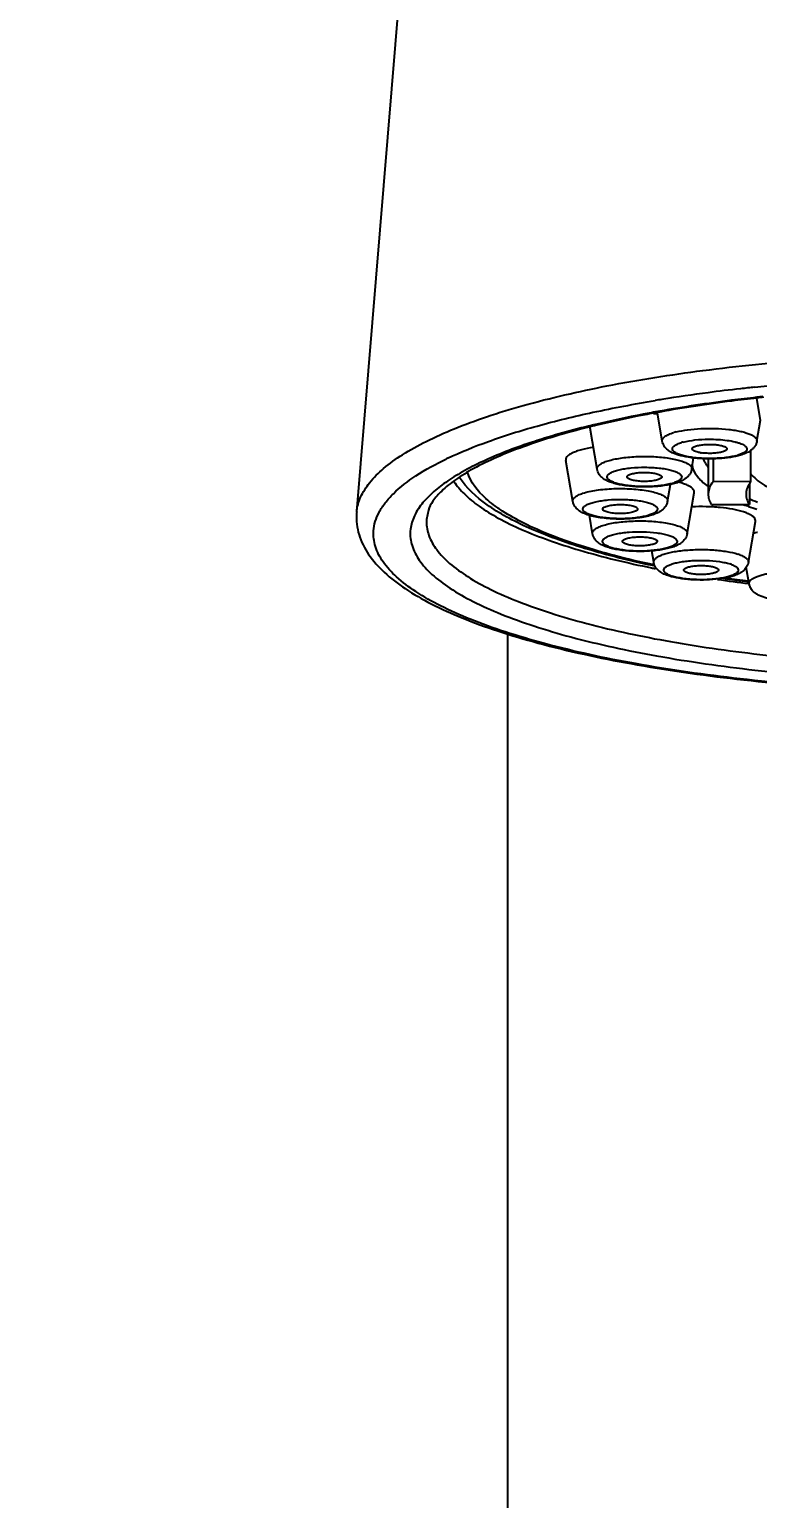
# Model space of a CAD drawing. Extents: x -514 to 953, y 124 to 1198.
# Drawn here: x 372.42 to 393.83, y 744.51 to 787.67 of the extents above; entities that cross this region are included whole.
import ezdxf

# ---------------------------------------------------------------- set-up
doc = ezdxf.new("R2010")
doc.units = 0
doc.header["$LTSCALE"] = 50
doc.header["$MEASUREMENT"] = 0
doc.header["$PDMODE"] = 3
doc.header["$PDSIZE"] = -10
doc.layers.get('0').update_dxf_attribs({"linetype": 'CONTINUOUS'})
doc.layers.get('DEFPOINTS').update_dxf_attribs({"linetype": 'CONTINUOUS'})
doc.styles.add('Daelim Dimension', font='H2GTRE.TTF')
doc.dimstyles.new('DEFAULT', dxfattribs={"dimscale": 2, "dimtxt": 2, "dimasz": 2, "dimexe": 0, "dimexo": 2, "dimgap": 1, "dimtad": 1, "dimdec": 1, "dimzin": 9, "dimdsep": 46, "dimtxsty": 'Daelim Dimension', "dimcen": 0.5, "dimclrd": 252, "dimclre": 252, "dimclrt": 3, "dimadec": 1, "dimazin": 0, "dimtfac": 1, "dimtdec": 1, "dimtix": 1, "dimtmove": 0, "dimatfit": 3, "dimfxl": 1, "dimtolj": 1, "dimtzin": 1, "dimlwd": 9, "dimlwe": 9, "dimarcsym": 0})

# ---------------------------------------------------------------- blocks, each defined once
blk = doc.blocks.new('*D32')
at = {"color": 5, "lineweight": 9, "ltscale": 0.5, "transparency": 16777216}
for p, q in [((396.484, 988.049), (338.131, 988.049)), ((338.131, 984.049), (338.131, 591.349)), ((370.234, 587.349), (338.131, 587.349))]:
    blk.add_line(p, q, dxfattribs=at)
at = {"color": 5, "ltscale": 0.5, "transparency": 16777216}
for points in [[(337.465, 984.049), (338.798, 984.049), (338.131, 988.049)], [(337.465, 591.349), (338.798, 591.349), (338.131, 587.349)]]:
    blk.add_solid(points, dxfattribs=at)
at = {"layer": 'DEFPOINTS', "color": 0, "ltscale": 0.5, "transparency": 16777216}
for p in [(400.484, 988.049), (338.131, 587.349), (374.234, 587.349)]:
    blk.add_point(p, dxfattribs=at)
at = {"color": 7, "ltscale": 0.5, "transparency": 16777216, "insert": (330.915, 787.699), "char_height": 10, "attachment_point": 5, "rotation": 90, "style": 'Daelim Dimension'}
blk.add_mtext('\\A1;400.7', dxfattribs=at)

msp = doc.modelspace()

# ---------------------------------------------------------------- linework, layer by layer
at = {"color": 7, "linetype": 'Continuous'}
for p, q in [((382.04, 773.502), (383.97, 796.694)), ((393.913, 776.182), (393.8, 776.84)), ((391.024, 775.577), (390.881, 776.406)), ((393.804, 775.577), (393.911, 776.195)), ((389.107, 774.753), (388.899, 775.958)), ((393.63, 774.384), (393.63, 775.312)), ((388.186, 775.04), (388.187, 775.014)), ((388.395, 773.809), (388.187, 775.014)), ((391.888, 774.753), (391.945, 775.084)), ((392.384, 774.015), (392.384, 775.06)), ((392.514, 775.059), (392.514, 774.39)), ((391.176, 773.809), (391.262, 774.306)), ((393.63, 774.384), (392.514, 774.39)), ((393.583, 774.314), (393.583, 773.712)), ((391.754, 772.859), (391.962, 774.063)), ((392.384, 774.016), (392.385, 774.054)), ((393.485, 774.049), (393.484, 774.016)), ((382.04, 773.5), (382.036, 773.46)), ((389.275, 773.582), (389.275, 773.586)), ((392.466, 773.717), (393.583, 773.712)), ((388.973, 772.859), (388.88, 773.4)), ((393.553, 772.018), (393.761, 773.222)), ((390.772, 772.018), (390.714, 772.355)), ((390.786, 771.911), (390.732, 771.922)), ((393.575, 771.386), (393.491, 771.871)), ((393.57, 771.445), (393.551, 771.448)), ((393.583, 771.452), (393.563, 771.454)), ((386.484, 699.349), (386.484, 769.93))]:
    msp.add_line(p, q, dxfattribs=at)
at = {"color": 9, "linetype": 'Continuous'}
for p, q in [((389.058, 776.069), (389.006, 776.056)), ((384.147, 773.546), (384.095, 773.276)), ((388.395, 773.809), (388.394, 773.832)), ((390.772, 771.942), (390.736, 771.95))]:
    msp.add_line(p, q, dxfattribs=at)
for centre, radius, start, end in [((398.438, 730.557), 46.838, 97.4394, 99.1235), ((399.157, 725.222), 52.222, 96.4187, 97.4641), ((399.5, 722.25), 55.213, 95.9859, 96.427), ((397.93, 733.768), 43.588, 99.1331, 99.3995), ((399.534, 725.523), 51.662, 96.1693, 96.3727), ((395.427, 749.332), 27.485, 103.5114, 103.8288), ((391.9, 774.026), 1.882, 104.4015, 106.5359), ((392.009, 774.117), 1.482, 104.4015, 106.5359), ((392.819, 776.585), 1.482, 284.4015, 286.5359), ((389.079, 765.903), 10.159, 115.4892, 115.6715), ((391.082, 773.825), 0.0953, 350.1861, 355.9412), ((396.14, 781.013), 7.792, 249.5661, 250.6457), ((396.476, 781.969), 8.804, 250.644, 252.3419), ((385.193, 773.198), 1.101, 175.958, 179.1135), ((392.817, 770.922), 1.405, 69.7094, 72.2717), ((392.678, 770.916), 1.106, 69.7094, 72.2717), ((391.567, 772.447), 0.872, 247.076, 249.6531), ((391.647, 772.667), 1.106, 249.7094, 252.2717), ((398.975, 812.506), 41.393, 261.5565, 262.4714)]:
    msp.add_arc(centre, radius, start, end, dxfattribs=at)
at = {"color": 7, "linetype": 'Continuous'}
for centre, radius, start, end in [((399.516, 726.172), 50.995, 96.2086, 96.4334), ((395.406, 749.901), 26.896, 103.6555, 103.7711), ((390.51, 770.571), 5.819, 86.2744, 87.5003), ((395.274, 750.438), 26.343, 103.7704, 104.0931), ((389.006, 775.976), 0.109, 176.3965, 189.7742), ((392.353, 776.533), 1.311, 260.5297, 262.2918), ((396.078, 779.825), 6.444, 247.1032, 249.5378), ((394.248, 771.224), 1.728, 107.3278, 108.8339), ((394.346, 770.907), 2.059, 105.3569, 107.2998), ((394.405, 770.694), 2.28, 104.7367, 105.3679), ((397.06, 803.018), 31.803, 258.479, 258.6922), ((398.94, 814.111), 43.056, 261.5953, 262.8294), ((398.999, 813.164), 42.07, 261.5553, 262.5588)]:
    msp.add_arc(centre, radius, start, end, dxfattribs=at)
at = {"color": 9, "linetype": 'Continuous'}
for points, knots in [([(382.04, 773.502), (382.054, 773.65), (382.142, 773.959), (382.424, 774.391), (382.847, 774.808), (383.41, 775.21), (384.107, 775.597), (384.936, 775.966), (385.889, 776.315), (387.378, 776.768), (389.496, 777.251), (392.295, 777.691), (395.357, 777.997), (397.478, 778.104), (398.565, 778.133)], [0, 0, 0, 0, 0.024949, 0.053046, 0.085915, 0.124479, 0.169158, 0.220061, 0.277088, 0.340006, 0.482021, 0.642493, 0.816869, 1, 1, 1, 1]), ([(393.742, 777.162), (393.983, 777.188), (394.967, 777.285), (395.954, 777.357), (396.7, 777.398)], [0, 0, 0, 0, 0.245176, 1, 1, 1, 1]), ([(384.707, 775.073), (385.099, 775.26), (385.967, 775.61), (387.399, 776.055), (389.037, 776.451), (390.2, 776.669), (390.811, 776.77)], [0, 0, 0, 0, 0.204735, 0.441419, 0.70761, 1, 1, 1, 1]), ([(393.8, 776.865), (393.553, 776.838), (392.6, 776.724), (391.65, 776.583), (390.95, 776.459)], [0, 0, 0, 0, 0.258889, 1, 1, 1, 1]), ([(390.95, 776.459), (390.786, 776.429), (390.152, 776.313), (389.522, 776.179), (389.058, 776.069)], [0, 0, 0, 0, 0.259457, 1, 1, 1, 1]), ([(388.858, 776.02), (388.278, 775.878), (387.216, 775.58), (385.981, 775.109), (385.164, 774.695), (384.67, 774.389), (384.267, 774.075), (384.046, 773.845), (383.954, 773.729)], [0, 0, 0, 0, 0.326094, 0.602414, 0.720996, 0.826437, 0.919113, 1, 1, 1, 1]), ([(391.024, 775.577), (391.022, 775.588), (391.022, 775.613), (391.036, 775.648), (391.063, 775.682), (391.119, 775.729), (391.221, 775.782), (391.312, 775.814), (391.364, 775.83)], [0, 0, 0, 0, 0.075588, 0.156065, 0.249019, 0.3592, 0.638987, 1, 1, 1, 1]), ([(391.432, 775.849), (391.542, 775.877), (391.784, 775.92), (392.167, 775.953), (392.571, 775.956), (392.905, 775.934), (393.156, 775.9), (393.322, 775.868), (393.468, 775.831), (393.591, 775.788), (393.688, 775.742), (393.758, 775.692), (393.802, 775.637), (393.807, 775.595), (393.804, 775.577)], [0, 0, 0, 0, 0.136335, 0.293954, 0.460024, 0.620728, 0.694895, 0.762904, 0.823465, 0.875545, 0.918513, 0.952359, 0.9783, 1, 1, 1, 1]), ([(391.641, 775.552), (391.753, 775.581), (392.001, 775.62), (392.251, 775.634), (392.385, 775.635)], [0, 0, 0, 0, 0.46234, 1, 1, 1, 1]), ([(392.385, 775.635), (392.479, 775.635), (392.662, 775.631), (392.922, 775.606), (393.12, 775.571), (393.256, 775.534), (393.339, 775.505), (393.407, 775.473), (393.469, 775.433), (393.514, 775.381), (393.508, 775.323), (393.483, 775.285), (393.441, 775.25), (393.406, 775.23), (393.387, 775.22)], [0, 0, 0, 0, 0.202461, 0.393602, 0.561752, 0.634139, 0.697443, 0.751106, 0.79503, 0.857316, 0.883815, 0.914234, 0.952409, 1, 1, 1, 1]), ([(393.187, 775.15), (393.134, 775.136), (393.019, 775.113), (392.767, 775.078), (392.498, 775.065), (392.224, 775.07), (392.024, 775.084), (391.838, 775.108), (391.673, 775.14), (391.535, 775.179), (391.44, 775.219), (391.382, 775.255), (391.344, 775.286), (391.318, 775.324), (391.318, 775.365), (391.328, 775.393), (391.349, 775.42), (391.393, 775.458), (391.474, 775.5), (391.546, 775.525), (391.588, 775.537)], [0, 0, 0, 0, 0.072077, 0.153136, 0.331106, 0.422057, 0.510152, 0.592409, 0.666118, 0.729013, 0.779497, 0.799913, 0.817234, 0.844149, 0.855969, 0.868475, 0.882898, 0.900014, 0.9436, 1, 1, 1, 1]), ([(393.322, 775.192), (393.316, 775.19), (393.289, 775.18), (393.261, 775.171), (393.24, 775.165)], [0, 0, 0, 0, 0.237669, 1, 1, 1, 1]), ([(393.387, 775.22), (393.382, 775.218), (393.361, 775.208), (393.339, 775.199), (393.322, 775.192)], [0, 0, 0, 0, 0.235775, 1, 1, 1, 1]), ([(382.535, 772.941), (382.542, 773.035), (382.578, 773.226), (382.697, 773.504), (382.879, 773.779), (383.222, 774.158), (383.819, 774.612), (384.369, 774.911), (384.678, 775.059)], [0, 0, 0, 0, 0.08941, 0.184278, 0.287914, 0.402796, 0.672164, 1, 1, 1, 1]), ([(389.107, 774.753), (389.105, 774.765), (389.106, 774.792), (389.123, 774.83), (389.155, 774.867), (389.183, 774.888), (389.199, 774.899)], [0, 0, 0, 0, 0.20475, 0.426035, 0.686952, 1, 1, 1, 1]), ([(389.199, 774.899), (389.202, 774.901), (389.214, 774.909), (389.227, 774.917), (389.237, 774.922)], [0, 0, 0, 0, 0.239397, 1, 1, 1, 1]), ([(389.237, 774.922), (389.276, 774.943), (389.365, 774.982), (389.518, 775.028), (389.699, 775.066), (389.98, 775.108), (390.361, 775.134), (390.748, 775.128), (391.052, 775.102), (391.26, 775.073), (391.445, 775.035), (391.604, 774.991), (391.73, 774.94), (391.813, 774.891), (391.858, 774.848), (391.879, 774.817), (391.89, 774.785), (391.89, 774.763), (391.888, 774.753)], [0, 0, 0, 0, 0.046754, 0.104005, 0.170591, 0.244949, 0.408959, 0.578473, 0.659518, 0.73512, 0.8033, 0.862383, 0.911156, 0.949132, 0.964321, 0.977384, 0.988957, 1, 1, 1, 1]), ([(389.505, 774.648), (389.539, 774.666), (389.62, 774.7), (389.759, 774.739), (389.925, 774.771), (390.18, 774.803), (390.451, 774.814), (390.724, 774.806), (390.922, 774.79), (391.105, 774.765), (391.266, 774.732), (391.398, 774.691), (391.489, 774.651), (391.542, 774.614), (391.576, 774.582), (391.596, 774.543), (391.591, 774.503), (391.577, 774.475), (391.552, 774.449), (391.532, 774.433), (391.52, 774.425)], [0, 0, 0, 0, 0.050282, 0.112871, 0.186131, 0.267828, 0.445416, 0.535319, 0.621841, 0.702064, 0.773368, 0.8336, 0.881338, 0.900447, 0.916581, 0.941963, 0.953764, 0.966746, 0.981967, 1, 1, 1, 1]), ([(391.89, 774.895), (391.892, 774.885), (391.899, 774.841), (391.912, 774.799), (391.923, 774.768)], [0, 0, 0, 0, 0.245769, 1, 1, 1, 1]), ([(391.923, 774.768), (391.959, 774.671), (392.088, 774.474), (392.264, 774.322), (392.367, 774.246)], [0, 0, 0, 0, 0.447492, 1, 1, 1, 1]), ([(392.223, 775.062), (392.227, 775.051), (392.244, 775.009), (392.266, 774.968), (392.284, 774.938)], [0, 0, 0, 0, 0.242591, 1, 1, 1, 1]), ([(392.284, 774.938), (392.29, 774.928), (392.317, 774.886), (392.347, 774.846), (392.371, 774.818)], [0, 0, 0, 0, 0.241149, 1, 1, 1, 1]), ([(390.736, 771.95), (390.362, 772.03), (389.649, 772.199), (388.641, 772.489), (387.75, 772.803), (386.983, 773.139), (386.434, 773.444), (386.066, 773.7), (385.666, 774.027), (385.386, 774.367), (385.294, 774.667)], [0, 0, 0, 0, 0.183251, 0.350988, 0.502037, 0.635575, 0.751258, 0.802511, 0.849524, 1, 1, 1, 1]), ([(391.49, 774.407), (391.456, 774.388), (391.374, 774.354), (391.236, 774.315), (391.07, 774.283), (390.815, 774.251), (390.544, 774.24), (390.27, 774.248), (390.072, 774.264), (389.89, 774.289), (389.729, 774.322), (389.596, 774.363), (389.506, 774.403), (389.453, 774.44), (389.419, 774.472), (389.399, 774.512), (389.404, 774.551), (389.418, 774.579), (389.443, 774.606), (389.463, 774.621), (389.475, 774.629)], [0, 0, 0, 0, 0.050282, 0.112871, 0.186131, 0.267828, 0.445416, 0.535319, 0.621841, 0.702064, 0.773368, 0.8336, 0.881338, 0.900447, 0.916581, 0.941963, 0.953764, 0.966746, 0.981967, 1, 1, 1, 1]), ([(389.475, 774.629), (389.477, 774.631), (389.487, 774.637), (389.497, 774.643), (389.505, 774.648)], [0, 0, 0, 0, 0.239397, 1, 1, 1, 1]), ([(391.52, 774.425), (391.518, 774.424), (391.508, 774.417), (391.498, 774.411), (391.49, 774.407)], [0, 0, 0, 0, 0.239397, 1, 1, 1, 1]), ([(388.399, 773.857), (388.408, 773.884), (388.44, 773.921), (388.493, 773.961), (388.573, 774.005), (388.701, 774.054), (388.883, 774.102), (389.099, 774.141), (389.428, 774.179), (389.773, 774.19), (390.12, 774.177), (390.369, 774.155), (390.596, 774.121), (390.794, 774.077), (390.956, 774.024), (391.064, 773.971), (391.126, 773.924), (391.156, 773.89), (391.175, 773.855), (391.178, 773.83), (391.177, 773.819)], [0, 0, 0, 0, 0.028224, 0.046477, 0.067852, 0.120091, 0.184316, 0.258796, 0.341195, 0.518511, 0.607438, 0.692467, 0.77074, 0.839722, 0.897386, 0.942495, 0.960374, 0.975438, 0.988297, 1, 1, 1, 1]), ([(383.954, 773.729), (383.859, 773.608), (383.701, 773.36), (383.626, 773.073), (383.616, 772.936)], [0, 0, 0, 0, 0.52919, 1, 1, 1, 1]), ([(390.877, 773.558), (390.87, 773.537), (390.834, 773.495), (390.753, 773.447), (390.64, 773.403), (390.496, 773.365), (390.326, 773.334), (390.067, 773.305), (389.795, 773.296), (389.522, 773.306), (389.326, 773.324), (389.147, 773.351), (388.991, 773.385), (388.864, 773.427), (388.778, 773.468), (388.73, 773.505), (388.706, 773.532), (388.691, 773.56), (388.689, 773.579), (388.69, 773.588)], [0, 0, 0, 0, 0.028228, 0.067777, 0.120022, 0.184252, 0.258737, 0.341142, 0.518471, 0.607405, 0.69244, 0.770719, 0.839706, 0.897375, 0.942488, 0.96037, 0.975435, 0.988295, 1, 1, 1, 1]), ([(388.694, 773.608), (388.701, 773.629), (388.737, 773.672), (388.817, 773.719), (388.931, 773.764), (389.075, 773.801), (389.245, 773.832), (389.504, 773.862), (389.776, 773.871), (390.049, 773.86), (390.245, 773.843), (390.424, 773.816), (390.58, 773.781), (390.707, 773.74), (390.792, 773.698), (390.841, 773.661), (390.865, 773.634), (390.879, 773.607), (390.882, 773.587), (390.881, 773.578)], [0, 0, 0, 0, 0.028228, 0.067777, 0.120022, 0.184252, 0.258737, 0.341142, 0.518471, 0.607405, 0.69244, 0.770719, 0.839706, 0.897375, 0.942488, 0.96037, 0.975435, 0.988295, 1, 1, 1, 1]), ([(384.092, 773.215), (384.09, 773.075), (384.145, 772.776), (384.392, 772.355), (384.788, 771.952), (385.328, 771.564), (386.009, 771.193), (386.825, 770.84), (387.77, 770.51), (389.253, 770.084), (391.363, 769.642), (394.141, 769.257), (397.159, 769.017), (400.303, 768.929), (403.454, 768.999), (406.492, 769.223), (409.303, 769.591), (411.448, 770.021), (412.964, 770.437), (413.938, 770.763), (414.784, 771.111), (415.496, 771.478), (416.069, 771.862), (416.498, 772.262), (416.779, 772.678), (416.863, 772.979), (416.873, 773.121)], [0, 0, 0, 0, 0.011931, 0.025258, 0.041001, 0.05973, 0.081693, 0.106944, 0.135414, 0.166954, 0.238321, 0.318848, 0.405805, 0.496149, 0.586678, 0.674179, 0.755584, 0.828119, 0.860329, 0.889515, 0.91551, 0.938222, 0.957675, 0.974063, 0.987869, 1, 1, 1, 1]), ([(388.973, 772.859), (388.971, 772.87), (388.971, 772.892), (388.984, 772.925), (389.007, 772.958), (389.056, 773.002), (389.145, 773.053), (389.281, 773.104), (389.451, 773.15), (389.649, 773.187), (389.87, 773.214), (390.189, 773.237), (390.589, 773.238), (390.977, 773.204), (391.257, 773.154), (391.43, 773.11), (391.57, 773.058), (391.649, 773.016), (391.68, 772.992)], [0, 0, 0, 0, 0.011215, 0.023028, 0.036472, 0.052226, 0.091832, 0.142823, 0.204527, 0.275505, 0.353845, 0.437312, 0.609696, 0.772485, 0.844323, 0.907057, 0.95922, 1, 1, 1, 1]), ([(418.432, 772.771), (418.421, 772.615), (418.329, 772.284), (418.018, 771.826), (417.544, 771.387), (416.912, 770.965), (416.125, 770.561), (415.19, 770.179), (414.115, 769.822), (412.441, 769.365), (410.075, 768.895), (406.974, 768.493), (403.627, 768.252), (400.159, 768.182), (396.704, 768.284), (393.393, 768.556), (390.352, 768.986), (388.049, 769.479), (386.436, 769.952), (385.412, 770.319), (384.532, 770.709), (383.802, 771.12), (383.228, 771.549), (382.814, 771.994), (382.566, 772.461), (382.524, 772.789), (382.535, 772.941)], [0, 0, 0, 0, 0.012168, 0.026028, 0.042496, 0.062056, 0.084901, 0.111052, 0.140413, 0.172816, 0.245766, 0.327592, 0.415478, 0.506311, 0.596839, 0.683824, 0.764198, 0.835219, 0.866513, 0.894694, 0.91962, 0.941231, 0.959605, 0.975024, 0.988121, 1, 1, 1, 1]), ([(383.616, 772.936), (383.606, 772.793), (383.646, 772.485), (383.878, 772.046), (384.268, 771.627), (384.807, 771.225), (385.493, 770.839), (386.32, 770.472), (387.282, 770.127), (388.798, 769.682), (390.962, 769.219), (393.82, 768.815), (396.932, 768.56), (400.179, 768.463), (403.437, 768.53), (406.583, 768.756), (409.497, 769.133), (411.721, 769.576), (413.294, 770.005), (414.304, 770.341), (415.183, 770.7), (415.922, 771.079), (416.516, 771.476), (416.962, 771.888), (417.254, 772.319), (417.34, 772.63), (417.351, 772.777)], [0, 0, 0, 0, 0.011879, 0.024975, 0.040395, 0.058768, 0.08038, 0.105305, 0.133487, 0.164782, 0.235804, 0.316179, 0.403165, 0.493693, 0.584525, 0.67241, 0.754235, 0.827184, 0.859586, 0.888947, 0.915098, 0.937943, 0.957503, 0.973971, 0.987832, 1, 1, 1, 1]), ([(389.305, 772.56), (389.289, 772.575), (389.27, 772.601), (389.266, 772.642), (389.275, 772.67), (389.295, 772.697), (389.336, 772.735), (389.414, 772.778), (389.533, 772.821), (389.683, 772.857), (389.856, 772.886), (390.118, 772.914), (390.456, 772.922), (390.789, 772.899), (391.032, 772.86), (391.183, 772.824), (391.305, 772.781), (391.373, 772.745), (391.4, 772.725)], [0, 0, 0, 0, 0.027332, 0.039062, 0.051215, 0.065088, 0.081528, 0.123522, 0.178248, 0.244754, 0.32117, 0.405063, 0.58381, 0.75691, 0.833993, 0.901332, 0.957027, 1, 1, 1, 1]), ([(391.423, 772.706), (391.438, 772.691), (391.457, 772.665), (391.461, 772.625), (391.452, 772.596), (391.433, 772.569), (391.391, 772.531), (391.313, 772.488), (391.194, 772.445), (391.045, 772.409), (390.871, 772.38), (390.609, 772.352), (390.271, 772.344), (389.938, 772.367), (389.695, 772.406), (389.544, 772.442), (389.422, 772.485), (389.354, 772.521), (389.327, 772.541)], [0, 0, 0, 0, 0.027332, 0.039062, 0.051215, 0.065088, 0.081528, 0.123522, 0.178248, 0.244754, 0.32117, 0.405063, 0.58381, 0.75691, 0.833993, 0.901332, 0.957027, 1, 1, 1, 1]), ([(391.4, 772.725), (391.402, 772.724), (391.41, 772.718), (391.418, 772.711), (391.423, 772.706)], [0, 0, 0, 0, 0.26199, 1, 1, 1, 1]), ([(391.68, 772.992), (391.683, 772.99), (391.693, 772.983), (391.702, 772.974), (391.709, 772.968)], [0, 0, 0, 0, 0.26199, 1, 1, 1, 1]), ([(391.709, 772.968), (391.725, 772.952), (391.745, 772.927), (391.756, 772.887), (391.756, 772.868), (391.754, 772.859)], [0, 0, 0, 0, 0.542944, 0.775222, 1, 1, 1, 1]), ([(389.327, 772.541), (389.325, 772.543), (389.317, 772.549), (389.31, 772.555), (389.305, 772.56)], [0, 0, 0, 0, 0.26199, 1, 1, 1, 1]), ([(390.772, 772.018), (390.771, 772.027), (390.77, 772.046), (390.782, 772.087), (390.824, 772.137), (390.901, 772.189), (391.007, 772.237), (391.14, 772.28), (391.298, 772.318), (391.477, 772.349), (391.744, 772.381), (392.096, 772.399), (392.516, 772.388), (392.901, 772.345), (393.14, 772.294), (393.245, 772.26)], [0, 0, 0, 0, 0.010823, 0.022034, 0.048505, 0.083444, 0.127987, 0.182002, 0.244684, 0.31483, 0.390962, 0.554273, 0.719958, 0.873004, 1, 1, 1, 1]), ([(393.304, 772.24), (393.343, 772.225), (393.412, 772.196), (393.486, 772.149), (393.526, 772.107), (393.545, 772.078), (393.555, 772.048), (393.555, 772.027), (393.553, 772.018)], [0, 0, 0, 0, 0.350681, 0.625026, 0.735585, 0.831516, 0.917449, 1, 1, 1, 1]), ([(391.227, 771.644), (391.196, 771.657), (391.153, 771.678), (391.106, 771.715), (391.083, 771.741), (391.069, 771.768), (391.064, 771.807), (391.083, 771.845), (391.116, 771.877), (391.167, 771.913), (391.254, 771.953), (391.382, 771.993), (391.538, 772.026), (391.715, 772.052), (391.976, 772.075), (392.308, 772.079), (392.631, 772.053), (392.864, 772.012), (392.968, 771.985), (393.015, 771.97)], [0, 0, 0, 0, 0.04506, 0.06296, 0.078081, 0.091036, 0.102868, 0.128268, 0.144315, 0.163268, 0.210517, 0.270104, 0.340719, 0.420338, 0.506475, 0.686953, 0.858734, 0.934398, 1, 1, 1, 1]), ([(393.062, 771.954), (393.097, 771.941), (393.146, 771.919), (393.201, 771.883), (393.237, 771.851), (393.26, 771.812), (393.258, 771.772), (393.245, 771.744), (393.222, 771.718), (393.176, 771.68), (393.093, 771.639), (392.968, 771.597), (392.814, 771.561), (392.636, 771.534), (392.372, 771.509), (392.034, 771.503), (391.703, 771.529), (391.465, 771.571), (391.359, 771.598), (391.31, 771.613)], [0, 0, 0, 0, 0.049132, 0.068916, 0.085638, 0.11176, 0.12357, 0.136327, 0.151183, 0.168821, 0.21351, 0.270962, 0.340004, 0.418631, 0.50431, 0.685087, 0.857942, 0.934095, 1, 1, 1, 1]), ([(393.575, 771.386), (393.572, 771.402), (393.576, 771.439), (393.61, 771.488), (393.666, 771.534), (393.728, 771.568), (393.789, 771.595), (393.862, 771.623), (393.965, 771.654), (394.103, 771.686), (394.257, 771.713), (394.424, 771.735), (394.662, 771.756), (394.969, 771.766), (395.331, 771.754), (395.569, 771.728), (395.683, 771.711)], [0, 0, 0, 0, 0.021812, 0.046995, 0.078921, 0.118942, 0.142111, 0.167343, 0.223758, 0.287524, 0.357724, 0.433254, 0.512891, 0.679089, 0.845166, 1, 1, 1, 1])]:
    msp.add_open_spline(points, degree=3, knots=knots, dxfattribs=at)
at = {"color": 7, "linetype": 'Continuous'}
for points, knots in [([(393.802, 776.845), (393.554, 776.817), (392.602, 776.703), (391.652, 776.56), (390.953, 776.434)], [0, 0, 0, 0, 0.259339, 1, 1, 1, 1]), ([(390.953, 776.434), (390.787, 776.404), (390.152, 776.286), (389.52, 776.15), (389.056, 776.037)], [0, 0, 0, 0, 0.260199, 1, 1, 1, 1]), ([(388.859, 775.988), (388.212, 775.826), (387.295, 775.56), (386.178, 775.121), (385.506, 774.798), (384.965, 774.471), (384.559, 774.149), (384.287, 773.848), (384.177, 773.64), (384.147, 773.546)], [0, 0, 0, 0, 0.367779, 0.524395, 0.661271, 0.777586, 0.872486, 0.945374, 1, 1, 1, 1]), ([(388.381, 775.231), (388.353, 775.217), (388.303, 775.19), (388.241, 775.144), (388.199, 775.094), (388.187, 775.057), (388.186, 775.04)], [0, 0, 0, 0, 0.329202, 0.599379, 0.817363, 1, 1, 1, 1]), ([(388.992, 775.392), (388.875, 775.374), (388.709, 775.343), (388.506, 775.283), (388.42, 775.249), (388.381, 775.231)], [0, 0, 0, 0, 0.56119, 0.79757, 1, 1, 1, 1]), ([(393.326, 775.167), (393.229, 775.138), (393.016, 775.094), (392.679, 775.06), (392.321, 775.053), (391.97, 775.075), (391.652, 775.123), (391.417, 775.189), (391.258, 775.265), (391.153, 775.339), (391.065, 775.442), (391.032, 775.53), (391.024, 775.577)], [0, 0, 0, 0, 0.121036, 0.259215, 0.405861, 0.549469, 0.679497, 0.790317, 0.840158, 0.889723, 0.942729, 1, 1, 1, 1]), ([(391.904, 775.35), (391.904, 775.358), (391.911, 775.378), (391.938, 775.4), (391.978, 775.421), (392.011, 775.432), (392.029, 775.438)], [0, 0, 0, 0, 0.155152, 0.361896, 0.643031, 1, 1, 1, 1]), ([(392.137, 775.24), (392.105, 775.245), (392.047, 775.258), (391.981, 775.279), (391.942, 775.3), (391.917, 775.318), (391.904, 775.338), (391.904, 775.35)], [0, 0, 0, 0, 0.3665, 0.657591, 0.771725, 0.864934, 1, 1, 1, 1]), ([(392.029, 775.438), (392.068, 775.449), (392.155, 775.467), (392.345, 775.487), (392.541, 775.484), (392.707, 775.461), (392.787, 775.442), (392.835, 775.427), (392.874, 775.41), (392.903, 775.391), (392.921, 775.371), (392.925, 775.356), (392.925, 775.349)], [0, 0, 0, 0, 0.129208, 0.282539, 0.608621, 0.75361, 0.816049, 0.870143, 0.915136, 0.950799, 0.978045, 1, 1, 1, 1]), ([(392.799, 775.264), (392.757, 775.252), (392.66, 775.233), (392.505, 775.219), (392.341, 775.218), (392.231, 775.227), (392.177, 775.234)], [0, 0, 0, 0, 0.214388, 0.470063, 0.741271, 1, 1, 1, 1]), ([(392.925, 775.349), (392.924, 775.33), (392.894, 775.303), (392.849, 775.281), (392.817, 775.27), (392.799, 775.264)], [0, 0, 0, 0, 0.360925, 0.644384, 1, 1, 1, 1]), ([(393.804, 775.577), (393.799, 775.547), (393.782, 775.489), (393.737, 775.413), (393.682, 775.35), (393.6, 775.282), (393.481, 775.218), (393.379, 775.183), (393.326, 775.167)], [0, 0, 0, 0, 0.138463, 0.270154, 0.395639, 0.514866, 0.749426, 1, 1, 1, 1]), ([(391.688, 774.466), (391.648, 774.44), (391.561, 774.394), (391.416, 774.342), (391.253, 774.302), (391.006, 774.259), (390.67, 774.23), (390.261, 774.233), (389.929, 774.266), (389.688, 774.314), (389.531, 774.357), (389.391, 774.413), (389.265, 774.489), (389.177, 774.58), (389.127, 774.672), (389.112, 774.725), (389.107, 774.753)], [0, 0, 0, 0, 0.050356, 0.104706, 0.163961, 0.229122, 0.372849, 0.52307, 0.664421, 0.727797, 0.785315, 0.837809, 0.888243, 0.941514, 0.970019, 1, 1, 1, 1]), ([(391.888, 774.753), (391.882, 774.721), (391.864, 774.66), (391.815, 774.581), (391.756, 774.516), (391.711, 774.482), (391.688, 774.466)], [0, 0, 0, 0, 0.269682, 0.525995, 0.768382, 1, 1, 1, 1]), ([(384.899, 774.395), (384.985, 774.261), (385.214, 773.994), (385.659, 773.637), (386.227, 773.292), (386.913, 772.962), (387.714, 772.65), (388.981, 772.243), (389.997, 772), (390.708, 771.855)], [0, 0, 0, 0, 0.07422, 0.161783, 0.26421, 0.382034, 0.515169, 0.663128, 1, 1, 1, 1]), ([(390.732, 771.922), (390.062, 772.064), (389.101, 772.301), (387.899, 772.698), (387.129, 773.005), (386.455, 773.334), (385.728, 773.78), (385.265, 774.197), (385.053, 774.515)], [0, 0, 0, 0, 0.323304, 0.466551, 0.596887, 0.714347, 0.819574, 1, 1, 1, 1]), ([(389.987, 774.526), (389.987, 774.535), (389.995, 774.555), (390.012, 774.568), (390.021, 774.575)], [0, 0, 0, 0, 0.425412, 1, 1, 1, 1]), ([(390.974, 774.48), (390.962, 774.471), (390.933, 774.457), (390.858, 774.431), (390.739, 774.408), (390.58, 774.394), (390.41, 774.394), (390.251, 774.409), (390.134, 774.432), (390.06, 774.458), (390.016, 774.48), (389.988, 774.508), (389.987, 774.526)], [0, 0, 0, 0, 0.042245, 0.095313, 0.22963, 0.390318, 0.560012, 0.720041, 0.853159, 0.90546, 0.946955, 1, 1, 1, 1]), ([(390.021, 774.575), (390.034, 774.583), (390.064, 774.598), (390.14, 774.624), (390.26, 774.647), (390.421, 774.66), (390.565, 774.66), (390.68, 774.651), (390.759, 774.641), (390.83, 774.628), (390.892, 774.612), (390.942, 774.594), (390.979, 774.573), (391.003, 774.551), (391.009, 774.533), (391.008, 774.525)], [0, 0, 0, 0, 0.042515, 0.096013, 0.231519, 0.393466, 0.563985, 0.646469, 0.723984, 0.794403, 0.855909, 0.907125, 0.94733, 0.97713, 1, 1, 1, 1]), ([(391.008, 774.525), (391.008, 774.521), (391.003, 774.502), (390.987, 774.488), (390.974, 774.48)], [0, 0, 0, 0, 0.205374, 1, 1, 1, 1]), ([(391.771, 774.279), (391.731, 774.298), (391.642, 774.333), (391.55, 774.36), (391.5, 774.373)], [0, 0, 0, 0, 0.460308, 1, 1, 1, 1]), ([(392.385, 774.054), (392.389, 774.111), (392.417, 774.231), (392.477, 774.338), (392.514, 774.39)], [0, 0, 0, 0, 0.476163, 1, 1, 1, 1]), ([(393.63, 774.384), (393.589, 774.333), (393.521, 774.229), (393.489, 774.106), (393.485, 774.049)], [0, 0, 0, 0, 0.530016, 1, 1, 1, 1]), ([(393.62, 774.626), (393.667, 774.564), (393.789, 774.443), (394.016, 774.281), (394.302, 774.126), (394.514, 774.034), (394.63, 773.988)], [0, 0, 0, 0, 0.193922, 0.423706, 0.692238, 1, 1, 1, 1]), ([(391.877, 774.216), (391.869, 774.222), (391.836, 774.246), (391.799, 774.265), (391.771, 774.279)], [0, 0, 0, 0, 0.225552, 1, 1, 1, 1]), ([(391.962, 774.064), (391.964, 774.076), (391.964, 774.104), (391.948, 774.144), (391.918, 774.183), (391.892, 774.205), (391.877, 774.216)], [0, 0, 0, 0, 0.211306, 0.435911, 0.694655, 1, 1, 1, 1]), ([(392.466, 773.717), (392.44, 773.764), (392.399, 773.861), (392.384, 773.965), (392.384, 774.016)], [0, 0, 0, 0, 0.516277, 1, 1, 1, 1]), ([(393.484, 774.016), (393.484, 773.964), (393.502, 773.856), (393.552, 773.759), (393.583, 773.712)], [0, 0, 0, 0, 0.478078, 1, 1, 1, 1]), ([(382.036, 773.46), (382.021, 773.249), (382.073, 772.814), (382.378, 772.219), (382.857, 771.689), (383.486, 771.21), (384.259, 770.769), (385.172, 770.359), (386.223, 769.978), (387.867, 769.491), (390.206, 768.986), (393.291, 768.547), (396.647, 768.269), (400.149, 768.164), (403.663, 768.236), (407.056, 768.481), (410.202, 768.891), (412.605, 769.372), (414.31, 769.841), (415.412, 770.211), (416.378, 770.61), (417.205, 771.038), (417.888, 771.502), (418.426, 772.01), (418.802, 772.579), (418.916, 773.008), (418.931, 773.219)], [0, 0, 0, 0, 0.015761, 0.031795, 0.049207, 0.06861, 0.090594, 0.115461, 0.143273, 0.173968, 0.243334, 0.321661, 0.40638, 0.494541, 0.583003, 0.66861, 0.748363, 0.819601, 0.851357, 0.880277, 0.906261, 0.929315, 0.949661, 0.96774, 0.984167, 1, 1, 1, 1]), ([(391.176, 773.809), (391.17, 773.778), (391.152, 773.717), (391.09, 773.615), (390.984, 773.519), (390.832, 773.442), (390.661, 773.386), (390.469, 773.343), (390.175, 773.301), (389.785, 773.281), (389.396, 773.301), (389.102, 773.343), (388.909, 773.386), (388.739, 773.442), (388.587, 773.519), (388.48, 773.615), (388.419, 773.717), (388.4, 773.778), (388.395, 773.809)], [0, 0, 0, 0, 0.030342, 0.058963, 0.11208, 0.163581, 0.219268, 0.28155, 0.350271, 0.500023, 0.649769, 0.718485, 0.780764, 0.836445, 0.887945, 0.941027, 0.96969, 1, 1, 1, 1]), ([(389.275, 773.586), (389.277, 773.607), (389.315, 773.637), (389.37, 773.661), (389.435, 773.68), (389.513, 773.696), (389.601, 773.707), (389.696, 773.714), (389.827, 773.717), (389.981, 773.709), (390.121, 773.686), (390.211, 773.658), (390.253, 773.638), (390.277, 773.62), (390.291, 773.605), (390.297, 773.59), (390.296, 773.581)], [0, 0, 0, 0, 0.060131, 0.109211, 0.171131, 0.244287, 0.326336, 0.414466, 0.505547, 0.683487, 0.835203, 0.894826, 0.941434, 0.959868, 0.975338, 1, 1, 1, 1]), ([(390.296, 773.581), (390.295, 773.559), (390.258, 773.529), (390.203, 773.506), (390.139, 773.487), (390.062, 773.471), (389.943, 773.455), (389.784, 773.448), (389.625, 773.456), (389.506, 773.472), (389.43, 773.487), (389.366, 773.507), (389.312, 773.53), (389.276, 773.561), (389.275, 773.582)], [0, 0, 0, 0, 0.059724, 0.108325, 0.169634, 0.242107, 0.323476, 0.501582, 0.6794, 0.760421, 0.832433, 0.893188, 0.941195, 1, 1, 1, 1]), ([(393.407, 773.501), (393.306, 773.533), (393.08, 773.585), (392.714, 773.634), (392.309, 773.657), (392.03, 773.655), (391.889, 773.648)], [0, 0, 0, 0, 0.206959, 0.453207, 0.723406, 1, 1, 1, 1]), ([(393.568, 773.438), (393.556, 773.444), (393.504, 773.468), (393.449, 773.487), (393.407, 773.501)], [0, 0, 0, 0, 0.229542, 1, 1, 1, 1]), ([(393.761, 773.222), (393.764, 773.24), (393.76, 773.283), (393.72, 773.34), (393.654, 773.393), (393.599, 773.423), (393.568, 773.438)], [0, 0, 0, 0, 0.182843, 0.394322, 0.662827, 1, 1, 1, 1]), ([(389.147, 772.591), (389.105, 772.622), (389.048, 772.68), (388.995, 772.775), (388.978, 772.83), (388.973, 772.859)], [0, 0, 0, 0, 0.475225, 0.731911, 1, 1, 1, 1]), ([(391.754, 772.859), (391.749, 772.831), (391.734, 772.777), (391.682, 772.684), (391.593, 772.592), (391.464, 772.516), (391.321, 772.46), (391.161, 772.417), (390.914, 772.37), (390.576, 772.338), (390.162, 772.337), (389.824, 772.368), (389.576, 772.415), (389.415, 772.458), (389.271, 772.513), (389.185, 772.562), (389.147, 772.591)], [0, 0, 0, 0, 0.030094, 0.058603, 0.111947, 0.16251, 0.215354, 0.273412, 0.337432, 0.479945, 0.630605, 0.773547, 0.837899, 0.896168, 0.949568, 1, 1, 1, 1]), ([(389.854, 772.632), (389.853, 772.64), (389.86, 772.659), (389.886, 772.681), (389.924, 772.701), (389.975, 772.72), (390.038, 772.736), (390.112, 772.749), (390.192, 772.758), (390.308, 772.766), (390.453, 772.766), (390.615, 772.751), (390.734, 772.727), (390.807, 772.7), (390.836, 772.685), (390.847, 772.676)], [0, 0, 0, 0, 0.023166, 0.053692, 0.094874, 0.147193, 0.209834, 0.281342, 0.359814, 0.443052, 0.614175, 0.775176, 0.908008, 0.959601, 1, 1, 1, 1]), ([(389.881, 772.59), (389.877, 772.593), (389.864, 772.604), (389.854, 772.62), (389.854, 772.632)], [0, 0, 0, 0, 0.304973, 1, 1, 1, 1]), ([(390.875, 772.631), (390.873, 772.612), (390.844, 772.585), (390.799, 772.563), (390.722, 772.536), (390.603, 772.514), (390.441, 772.5), (390.27, 772.501), (390.11, 772.516), (389.993, 772.54), (389.92, 772.566), (389.892, 772.582), (389.881, 772.59)], [0, 0, 0, 0, 0.0542, 0.096672, 0.150066, 0.285369, 0.44706, 0.61732, 0.777038, 0.908685, 0.959858, 1, 1, 1, 1]), ([(390.847, 772.676), (390.855, 772.67), (390.869, 772.657), (390.875, 772.639), (390.875, 772.631)], [0, 0, 0, 0, 0.565232, 1, 1, 1, 1]), ([(391.219, 771.617), (391.169, 771.633), (391.074, 771.669), (390.94, 771.745), (390.847, 771.838), (390.793, 771.933), (390.777, 771.989), (390.772, 772.018)], [0, 0, 0, 0, 0.247363, 0.482144, 0.728366, 0.86101, 1, 1, 1, 1]), ([(393.553, 772.018), (393.545, 771.97), (393.51, 771.88), (393.421, 771.776), (393.314, 771.702), (393.151, 771.626), (392.911, 771.56), (392.586, 771.513), (392.229, 771.493), (391.866, 771.502), (391.527, 771.54), (391.315, 771.587), (391.219, 771.617)], [0, 0, 0, 0, 0.057343, 0.110339, 0.159948, 0.209996, 0.321736, 0.452918, 0.597335, 0.743951, 0.880975, 1, 1, 1, 1]), ([(391.652, 771.79), (391.652, 771.797), (391.657, 771.813), (391.676, 771.833), (391.706, 771.852), (391.746, 771.869), (391.796, 771.884), (391.878, 771.903), (391.995, 771.918), (392.145, 771.926), (392.297, 771.921), (392.436, 771.906), (392.522, 771.887), (392.56, 771.875)], [0, 0, 0, 0, 0.022091, 0.049808, 0.086161, 0.131962, 0.186911, 0.250192, 0.396578, 0.558924, 0.722992, 0.874315, 1, 1, 1, 1]), ([(391.766, 771.708), (391.75, 771.714), (391.72, 771.725), (391.679, 771.746), (391.653, 771.773), (391.652, 771.79)], [0, 0, 0, 0, 0.353842, 0.63584, 1, 1, 1, 1]), ([(392.673, 771.789), (392.672, 771.773), (392.651, 771.75), (392.615, 771.729), (392.573, 771.712), (392.523, 771.697), (392.441, 771.679), (392.324, 771.664), (392.176, 771.658), (392.026, 771.662), (391.888, 771.678), (391.803, 771.696), (391.766, 771.708)], [0, 0, 0, 0, 0.050261, 0.087798, 0.134628, 0.19036, 0.254143, 0.40073, 0.562391, 0.725256, 0.875288, 1, 1, 1, 1]), ([(392.56, 771.875), (392.577, 771.869), (392.607, 771.858), (392.644, 771.838), (392.668, 771.816), (392.674, 771.797), (392.673, 771.789)], [0, 0, 0, 0, 0.354983, 0.634432, 0.841281, 1, 1, 1, 1]), ([(394.354, 770.91), (394.264, 770.924), (394.099, 770.957), (393.904, 771.023), (393.772, 771.097), (393.683, 771.169), (393.61, 771.265), (393.582, 771.344), (393.575, 771.386)], [0, 0, 0, 0, 0.278855, 0.519559, 0.631813, 0.746245, 0.868834, 1, 1, 1, 1])]:
    msp.add_open_spline(points, degree=3, knots=knots, dxfattribs=at)
at = {"color": 9, "linetype": 'Continuous'}
for points in [[(388.394, 773.832), (388.394, 773.841), (388.396, 773.849), (388.399, 773.857)], [(388.69, 773.588), (388.69, 773.595), (388.692, 773.602), (388.694, 773.608)], [(390.881, 773.578), (390.881, 773.571), (390.879, 773.564), (390.877, 773.558)]]:
    msp.add_open_spline(points, degree=3, dxfattribs=at)

# ---------------------------------------------------------------- dimensions: what is measured, and where the dimension line sits
at = {"color": 5, "ltscale": 0.5}
dim = msp.add_linear_dim(base=(338.131, 587.349), p1=(400.484, 988.049), p2=(374.234, 587.349), angle=90, dimstyle='DEFAULT', override={"dimtxt": 5, "dimclrd": 5, "dimclre": 5, "dimclrt": 7}, dxfattribs=at)
dim.commit()
dim.dimension.update_dxf_attribs({"geometry": '*D32', "text_midpoint": (330.915, 787.699)})

doc.saveas('drawing.dxf')
